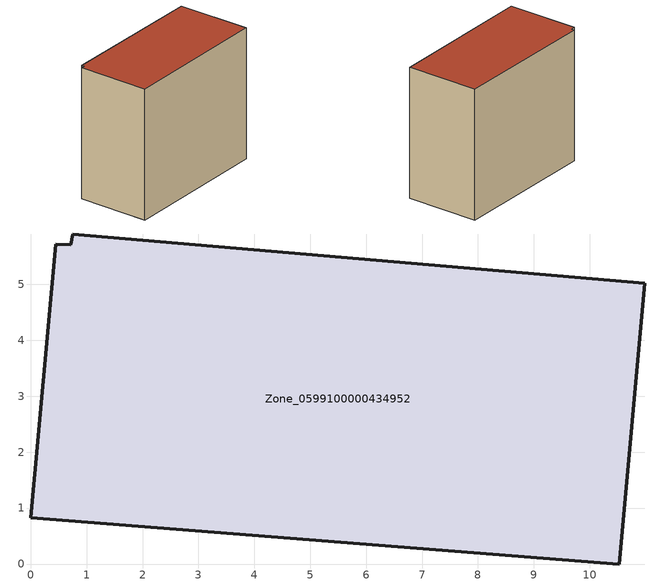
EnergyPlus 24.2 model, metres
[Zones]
Zone_0599100000434952
 floor ground (C_G): 10.53,0 0,0.83 0.44,5.72 0.72,5.71 0.75,5.9 10.98,5.02 z0
 wall outside (C_F): 10.53,0 10.98,5.02 0.75,5.9 0.72,5.71 0.44,5.72 0,0.83 10.53,0 z0:9.02
 roof outside (C_R): 0,0.83 10.53,0 10.98,5.02 0.75,5.9 0.72,5.71 0.44,5.72 z9.02
[BUILDING]
Pand.0599100000434952: North Axis=0; Terrain=City; Loads Convergence Tolerance Value=0.04; Temperature Convergence Tolerance Value=0.4; Solar Distribution=FullExterior; Maximum Number of Warmup Days=25; Minimum Number of Warmup Days=1
[Site:Location]
Rotterdam.The.Hague.AP_ZH_NLD Design_Conditions: Latitude=51.96; Longitude=4.45; Time Zone=1; Elevation=-4.5
[SITE:GROUNDTEMPERATURE:BUILDINGSURFACE]
18, 18, 18, 18, 18, 18, 18, 18, 18, 18, 18, 18
[MATERIAL] Thermal Absorptance=0.9; Solar Absorptance=0.7; Visible Absorptance=0.7
Name | Roughness | Thickness | Conductivity | Density | Specific Heat
G.TI.2006-2014 | MediumSmooth | 0.15 | 0.06 | 540 | 1210
F.TI.2006-2014 | Rough | 0.3 | 0.12 | 1920 | 840
R.TI.2006-2014 | MediumRough | 0.2 | 0.08 | 1500 | 1000
[CONSTRUCTION]
C_G: G.TI.2006-2014
C_F: F.TI.2006-2014
C_R: R.TI.2006-2014
[ZONE]
Zone_0599100000434952: Type=1; Multiplier=1; Ceiling Height=Autocalculate; Volume=Autocalculate; Floor Area=autocalculate; Part of Total Floor Area=Yes
[ZONEINFILTRATION:DESIGNFLOWRATE]
Infil_Zone_0599100000434952: Zone or ZoneList or Space or SpaceList=Zone_0599100000434952; Schedule=AlwaysOn; Design Flow Rate Calculation Method=Flow/Area; Flow Rate per Floor Area=0.0015; Constant Term Coefficient=1; Temperature Term Coefficient=0; Velocity Term Coefficient=0; Velocity Squared Term Coefficient=0
[HVACTEMPLATE:ZONE:IDEALLOADSAIRSYSTEM]
Zone_0599100000434952: Maximum Heating Supply Air Temperature=50; Minimum Cooling Supply Air Temperature=13; Maximum Heating Supply Air Humidity Ratio=0.0156; Minimum Cooling Supply Air Humidity Ratio=0.0077; Heating Limit=NoLimit; Cooling Limit=NoLimit; Dehumidification Control Type=ConstantSensibleHeatRatio; Cooling Sensible Heat Ratio=0.7; Dehumidification Setpoint=60; Humidification Control Type=None; Humidification Setpoint=30; Outdoor Air Method=None; Outdoor Air Flow Rate per Person=0.00944; Outdoor Air Flow Rate per Zone Floor Area=0; Outdoor Air Flow Rate per Zone=0; Demand Controlled Ventilation Type=None; Outdoor Air Economizer Type=NoEconomizer; Heat Recovery Type=None; Sensible Heat Recovery Effectiveness=0.7; Latent Heat Recovery Effectiveness=0.65
[ZONECONTROL:THERMOSTAT]
ThermostatControl_Zone_0599100000434952: Zone or ZoneList=Zone_0599100000434952; Control Type Schedule=DualSetpointControlType; Control 1=Thermostat_Zone_0599100000434952; Temperature Difference Between Cutout And Setpoint=0
[THERMOSTATSETPOINT:DUALSETPOINT]
Thermostat_Zone_0599100000434952: Heating Setpoint Temperature Schedule=HeatingSetpoint_Zone_0599100000434952; Cooling Setpoint Temperature Schedule=CoolingSetpoint_Zone_0599100000434952
[SCHEDULE:COMPACT]
HeatingSetpoint_Zone_0599100000434952: Through: 12/31, For: AllDays, Until: 24:00, 21
CoolingSetpoint_Zone_0599100000434952: Through: 12/31, For: AllDays, Until: 24:00, 24
DualSetpointControlType: Through: 12/31, For: AllDays, Until: 24:00, 4
AlwaysOn: Through: 12/31, For: AllDays, Until: 24:00, 1
